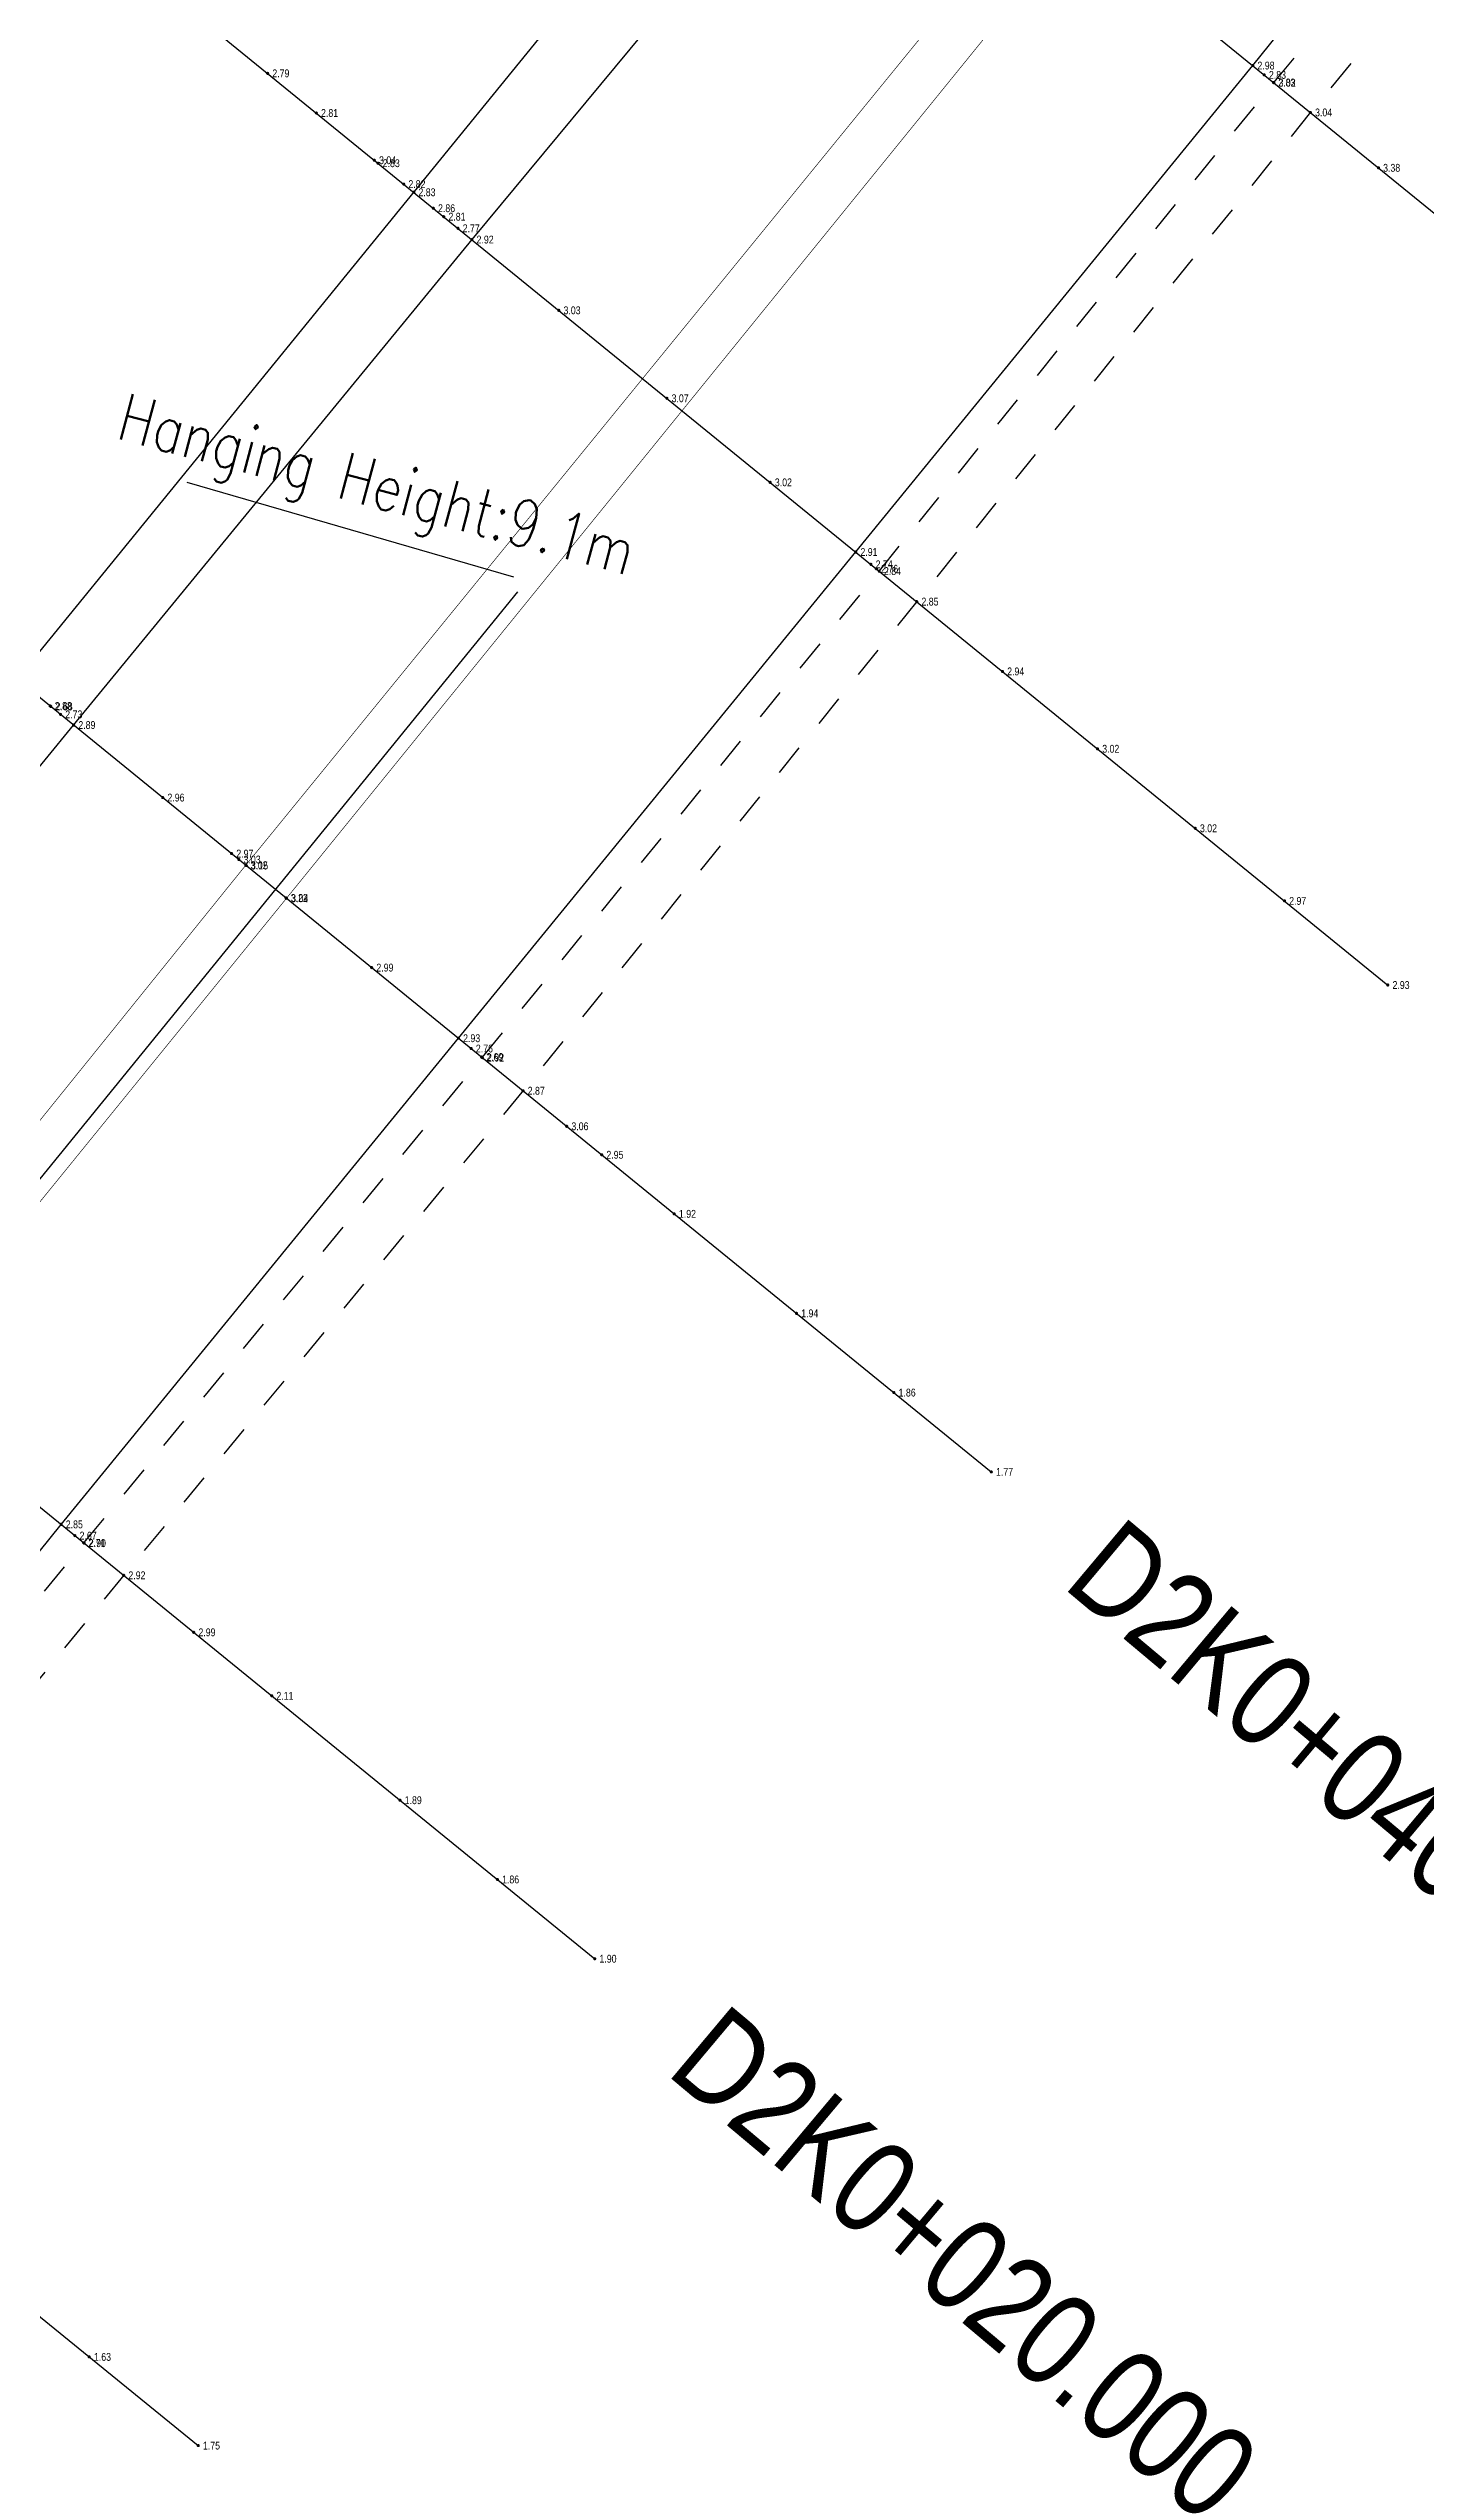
# Model space of a CAD drawing. Header units: metres. Extents: x 570700 to 571606, y 785277 to 786024.
# Drawn here: x 570825.4 to 570869.3, y 785386.6 to 785463.8 of the extents above; entities that cross this region are included whole.
import ezdxf
from ezdxf.enums import TextEntityAlignment as Align

# ---------------------------------------------------------------- set-up
doc = ezdxf.new("R2010")
doc.units = ezdxf.units.M
doc.linetypes.add('X37', pattern=[13, 5, -8])
doc.linetypes.add('X6', pattern=[2, 1, -1])
doc.layers.get('0').update_dxf_attribs({"linetype": 'CONTINUOUS'})
for name, color, linetype in [('DLSS', 4, 'CONTINUOUS'), ('dmx', 7, 'CONTINUOUS'), ('GCD-散点', 1, 'CONTINUOUS'), ('JMD', 6, 'CONTINUOUS'), ('桩号_D3', 2, 'CONTINUOUS'), ('电线悬高等参数', 2, 'CONTINUOUS'), ('道路中线_D2', 7, 'CONTINUOUS')]:
    doc.layers.add(name, color=color, linetype=linetype)
doc.styles.add('EICAD', font='arial.ttf', dxfattribs={"width": 0.8, "height": 2})
doc.styles.get("Standard").update_dxf_attribs({"font": 'rs.shx', "bigfont": 'hztxt.shx'})
doc.linetypes.add('444', pattern='A,4.5,[145,Aaa.SHX,S=1,R=0,X=0,Y=1],4.5,-0.5,[146,Aaa.SHX,S=1,R=0,X=0,Y=0],-0.5', length=10)

# ---------------------------------------------------------------- blocks, each defined once
blk = doc.blocks.new('GC200')
at = {"linetype": 'Continuous', "const_width": 0.2, "flags": 128}
blk.add_lwpolyline([(-0.1, 0, 1), (0.1, 0, 1)], format="xyb", close=True, dxfattribs=at)

msp = doc.modelspace()

# ---------------------------------------------------------------- linework, layer by layer
at = {"layer": 'DLSS', "linetype": 'Continuous', "flags": 128}
for points, elevation in [([(570724.531, 785317.86), (570737.382, 785334.051), (570750.278, 785349.349), (570762.947, 785364.822), (570775.583, 785380.343), (570788.221, 785395.855), (570800.987, 785411.231), (570813.553, 785426.815), (570826.201, 785442.285), (570838.888, 785457.757), (570851.653, 785473.134), (570864.391, 785488.576), (570877.15, 785503.975), (570889.765, 785519.49), (570902.46, 785534.915), (570915.083, 785550.46), (570926.944, 785564.835)], 2.693), ([(570737.847, 785307.931), (570750.229, 785323.639), (570763.847, 785340.447), (570775.434, 785354.687), (570788.07, 785370.175), (570800.66, 785385.716), (570813.264, 785401.247), (570825.801, 785416.821), (570838.452, 785432.306), (570851.109, 785447.802), (570863.748, 785463.292), (570876.286, 785478.86), (570888.439, 785494.759), (570901.047, 785510.308), (570913.706, 785525.786), (570926.32, 785541.298), (570935.871, 785553.129)], 2.713)]:
    msp.add_lwpolyline(points, dxfattribs=dict(at, elevation=elevation))
at = {"layer": 'DLSS', "linetype": 'X37', "const_width": 0.02, "flags": 128}
for points, elevation in [([(570730.628, 785313.772), (570768.545, 785360.274), (570781.143, 785375.807), (570793.79, 785391.3), (570806.425, 785406.804), (570819.129, 785422.251), (570831.683, 785437.821), (570856.957, 785468.824), (570869.599, 785484.322), (570882.258, 785499.796), (570894.821, 785515.368), (570932.697, 785561.902)], 2.94), ([(570731.921, 785312.72), (570769.857, 785359.205), (570782.518, 785374.687), (570795.136, 785390.205), (570807.739, 785405.734), (570820.375, 785421.242), (570832.979, 785436.766), (570858.176, 785467.832), (570870.89, 785483.271), (570883.463, 785498.813), (570896.152, 785514.284), (570933.969, 785560.866)], 2.92)]:
    msp.add_lwpolyline(points, dxfattribs=dict(at, elevation=elevation))
at = {"layer": 'DLSS', "linetype": 'X6', "flags": 128}
for points in [[(570750.766, 785323.189), (570763.402, 785338.684), (570776.096, 785354.143), (570788.797, 785369.853), (570801.374, 785385.163), (570813.894, 785400.723), (570826.537, 785416.234), (570839.211, 785431.684), (570851.859, 785447.192), (570864.417, 785462.745), (570877.097, 785478.202), (570889.052, 785494.258), (570901.714, 785509.763), (570914.345, 785525.264), (570926.947, 785540.821)], [(570928.191, 785539.783), (570915.356, 785524.447), (570902.855, 785508.838), (570890.469, 785493.141), (570878.342, 785477.183), (570865.588, 785461.805), (570853.056, 785446.224), (570840.524, 785430.652), (570827.795, 785415.198), (570815.178, 785399.69), (570802.612, 785384.102), (570789.991, 785368.777), (570777.681, 785353.511), (570764.644, 785337.641), (570751.969, 785322.215)]]:
    msp.add_lwpolyline(points, dxfattribs=at)
at = {"layer": 'dmx'}
for p, q in [((570826.393, 785493.707), (570880.678, 785449.512)), ((570813.766, 785478.197), (570868.051, 785434.002)), ((570801.139, 785462.687), (570855.424, 785418.492)), ((570788.512, 785447.178), (570842.796, 785402.983)), ((570775.885, 785431.668), (570830.169, 785387.473))]:
    msp.add_line(p, q, dxfattribs=at)
at = {"layer": 'JMD', "linetype": '444', "flags": 128}
msp.add_lwpolyline([(570756.287, 785344.476), (570768.919, 785359.97), (570792.864, 785389.443), (570794.893, 785390.664), (570840.349, 785446.525)], dxfattribs=at)
at = {"layer": '电线悬高等参数', "linetype": 'Continuous', "flags": 128}
msp.add_lwpolyline([(570829.803, 785450.019), (570840.205, 785447.008)], dxfattribs=at)
at = {"layer": '道路中线_D2', "color": 4}
for p in [(570723.387, 785319.668), (570799.15, 785412.727)]:
    msp.add_line(p, (570958.491, 785608.445), dxfattribs=at)

# ---------------------------------------------------------------- block references
at = {"layer": 'GCD-散点'}
ref = msp.add_blockref('GC200', (570863.75, 785463.294, 2.984), dxfattribs=dict(at, xscale=0.25, yscale=0.25, zscale=0.25))
ref.add_attrib('height', '2.98', dxfattribs={"height": 0.25, "style": 'EICAD', "width": 0.8}).set_placement((570863.9, 785463.294, 2.984), align=Align.MIDDLE_LEFT)
ref = msp.add_blockref('GC200', (570832.378, 785463.045, 2.79), dxfattribs=dict(at, xscale=0.25, yscale=0.25, zscale=0.25))
ref.add_attrib('height', '2.79', dxfattribs={"height": 0.25, "style": 'EICAD', "width": 0.8}).set_placement((570832.528, 785463.045, 2.79), align=Align.MIDDLE_LEFT)
ref = msp.add_blockref('GC200', (570864.115, 785462.996, 2.831), dxfattribs=dict(at, xscale=0.25, yscale=0.25, zscale=0.25))
ref.add_attrib('height', '2.83', dxfattribs={"height": 0.25, "style": 'EICAD', "width": 0.8}).set_placement((570864.265, 785462.996, 2.831), align=Align.MIDDLE_LEFT)
ref = msp.add_blockref('GC200', (570864.413, 785462.754, 2.83), dxfattribs=dict(at, xscale=0.25, yscale=0.25, zscale=0.25))
ref.add_attrib('height', '2.83', dxfattribs={"height": 0.25, "style": 'EICAD', "width": 0.8}).set_placement((570864.563, 785462.754), align=Align.MIDDLE_LEFT)
ref = msp.add_blockref('GC200', (570864.424, 785462.745, 3.02), dxfattribs=dict(at, xscale=0.25, yscale=0.25, zscale=0.25))
ref.add_attrib('height', '3.02', dxfattribs={"height": 0.25, "style": 'EICAD', "width": 0.8}).set_placement((570864.574, 785462.745), align=Align.MIDDLE_LEFT)
ref = msp.add_blockref('GC200', (570833.929, 785461.782, 2.815), dxfattribs=dict(at, xscale=0.25, yscale=0.25, zscale=0.25))
ref.add_attrib('height', '2.81', dxfattribs={"height": 0.25, "style": 'EICAD', "width": 0.8}).set_placement((570834.079, 785461.782, 2.815), align=Align.MIDDLE_LEFT)
ref = msp.add_blockref('GC200', (570865.584, 785461.8, 3.036), dxfattribs=dict(at, xscale=0.25, yscale=0.25, zscale=0.25))
ref.add_attrib('height', '3.04', dxfattribs={"height": 0.25, "style": 'EICAD', "width": 0.8}).set_placement((570865.734, 785461.8, 3.036), align=Align.MIDDLE_LEFT)
ref = msp.add_blockref('GC200', (570835.776, 785460.278, 3.035), dxfattribs=dict(at, xscale=0.25, yscale=0.25, zscale=0.25))
ref.add_attrib('height', '3.04', dxfattribs={"height": 0.25, "style": 'EICAD', "width": 0.8}).set_placement((570835.926, 785460.278, 3.035), align=Align.MIDDLE_LEFT)
ref = msp.add_blockref('GC200', (570835.893, 785460.183, 2.833), dxfattribs=dict(at, xscale=0.25, yscale=0.25, zscale=0.25))
ref.add_attrib('height', '2.83', dxfattribs={"height": 0.25, "style": 'EICAD', "width": 0.8}).set_placement((570836.043, 785460.183, 2.833), align=Align.MIDDLE_LEFT)
ref = msp.add_blockref('GC200', (570836.711, 785459.517, 2.819), dxfattribs=dict(at, xscale=0.25, yscale=0.25, zscale=0.25))
ref.add_attrib('height', '2.82', dxfattribs={"height": 0.25, "style": 'EICAD', "width": 0.8}).set_placement((570836.861, 785459.517, 2.819), align=Align.MIDDLE_LEFT)
ref = msp.add_blockref('GC200', (570867.752, 785460.036, 3.382), dxfattribs=dict(at, xscale=0.25, yscale=0.25, zscale=0.25))
ref.add_attrib('height', '3.38', dxfattribs={"height": 0.25, "style": 'EICAD', "width": 0.8}).set_placement((570867.902, 785460.036, 3.382), align=Align.MIDDLE_LEFT)
ref = msp.add_blockref('GC200', (570837.031, 785459.257, 2.83), dxfattribs=dict(at, xscale=0.25, yscale=0.25, zscale=0.25))
ref.add_attrib('height', '2.83', dxfattribs={"height": 0.25, "style": 'EICAD', "width": 0.8}).set_placement((570837.181, 785459.257), align=Align.MIDDLE_LEFT)
ref = msp.add_blockref('GC200', (570837.655, 785458.749, 2.861), dxfattribs=dict(at, xscale=0.25, yscale=0.25, zscale=0.25))
ref.add_attrib('height', '2.86', dxfattribs={"height": 0.25, "style": 'EICAD', "width": 0.8}).set_placement((570837.805, 785458.749, 2.861), align=Align.MIDDLE_LEFT)
ref = msp.add_blockref('GC200', (570837.986, 785458.479, 2.805), dxfattribs=dict(at, xscale=0.25, yscale=0.25, zscale=0.25))
ref.add_attrib('height', '2.81', dxfattribs={"height": 0.25, "style": 'EICAD', "width": 0.8}).set_placement((570838.136, 785458.479, 2.805), align=Align.MIDDLE_LEFT)
ref = msp.add_blockref('GC200', (570838.44, 785458.109, 2.771), dxfattribs=dict(at, xscale=0.25, yscale=0.25, zscale=0.25))
ref.add_attrib('height', '2.77', dxfattribs={"height": 0.25, "style": 'EICAD', "width": 0.8}).set_placement((570838.59, 785458.109, 2.771), align=Align.MIDDLE_LEFT)
ref = msp.add_blockref('GC200', (570838.882, 785457.75, 2.915), dxfattribs=dict(at, xscale=0.25, yscale=0.25, zscale=0.25))
ref.add_attrib('height', '2.92', dxfattribs={"height": 0.25, "style": 'EICAD', "width": 0.8}).set_placement((570839.032, 785457.75, 2.915), align=Align.MIDDLE_LEFT)
ref = msp.add_blockref('GC200', (570841.65, 785455.496, 3.026), dxfattribs=dict(at, xscale=0.25, yscale=0.25, zscale=0.25))
ref.add_attrib('height', '3.03', dxfattribs={"height": 0.25, "style": 'EICAD', "width": 0.8}).set_placement((570841.8, 785455.496, 3.026), align=Align.MIDDLE_LEFT)
ref = msp.add_blockref('GC200', (570845.092, 785452.694, 3.066), dxfattribs=dict(at, xscale=0.25, yscale=0.25, zscale=0.25))
ref.add_attrib('height', '3.07', dxfattribs={"height": 0.25, "style": 'EICAD', "width": 0.8}).set_placement((570845.242, 785452.694, 3.066), align=Align.MIDDLE_LEFT)
ref = msp.add_blockref('GC200', (570848.381, 785450.016, 3.015), dxfattribs=dict(at, xscale=0.25, yscale=0.25, zscale=0.25))
ref.add_attrib('height', '3.02', dxfattribs={"height": 0.25, "style": 'EICAD', "width": 0.8}).set_placement((570848.531, 785450.016, 3.015), align=Align.MIDDLE_LEFT)
ref = msp.add_blockref('GC200', (570851.106, 785447.798, 2.914), dxfattribs=dict(at, xscale=0.25, yscale=0.25, zscale=0.25))
ref.add_attrib('height', '2.91', dxfattribs={"height": 0.25, "style": 'EICAD', "width": 0.8}).set_placement((570851.256, 785447.798, 2.914), align=Align.MIDDLE_LEFT)
ref = msp.add_blockref('GC200', (570851.59, 785447.404, 2.744), dxfattribs=dict(at, xscale=0.25, yscale=0.25, zscale=0.25))
ref.add_attrib('height', '2.74', dxfattribs={"height": 0.25, "style": 'EICAD', "width": 0.8}).set_placement((570851.74, 785447.404, 2.744), align=Align.MIDDLE_LEFT)
ref = msp.add_blockref('GC200', (570851.763, 785447.263, 2.763), dxfattribs=dict(at, xscale=0.25, yscale=0.25, zscale=0.25))
ref.add_attrib('height', '2.76', dxfattribs={"height": 0.25, "style": 'EICAD', "width": 0.8}).set_placement((570851.913, 785447.263, 2.763), align=Align.MIDDLE_LEFT)
ref = msp.add_blockref('GC200', (570851.855, 785447.188, 2.835), dxfattribs=dict(at, xscale=0.25, yscale=0.25, zscale=0.25))
ref.add_attrib('height', '2.84', dxfattribs={"height": 0.25, "style": 'EICAD', "width": 0.8}).set_placement((570852.005, 785447.188, 2.835), align=Align.MIDDLE_LEFT)
ref = msp.add_blockref('GC200', (570853.049, 785446.216, 2.851), dxfattribs=dict(at, xscale=0.25, yscale=0.25, zscale=0.25))
ref.add_attrib('height', '2.85', dxfattribs={"height": 0.25, "style": 'EICAD', "width": 0.8}).set_placement((570853.199, 785446.216, 2.851), align=Align.MIDDLE_LEFT)
ref = msp.add_blockref('GC200', (570855.779, 785443.993, 2.943), dxfattribs=dict(at, xscale=0.25, yscale=0.25, zscale=0.25))
ref.add_attrib('height', '2.94', dxfattribs={"height": 0.25, "style": 'EICAD', "width": 0.8}).set_placement((570855.929, 785443.993, 2.943), align=Align.MIDDLE_LEFT)
ref = msp.add_blockref('GC200', (570825.45, 785442.895, 2.88), dxfattribs=dict(at, xscale=0.25, yscale=0.25, zscale=0.25))
ref.add_attrib('height', '2.88', dxfattribs={"height": 0.25, "style": 'EICAD', "width": 0.8}).set_placement((570825.6, 785442.895), align=Align.MIDDLE_LEFT)
ref = msp.add_blockref('GC200', (570825.475, 785442.875, 2.68), dxfattribs=dict(at, xscale=0.25, yscale=0.25, zscale=0.25))
ref.add_attrib('height', '2.68', dxfattribs={"height": 0.25, "style": 'EICAD', "width": 0.8}).set_placement((570825.625, 785442.875), align=Align.MIDDLE_LEFT)
ref = msp.add_blockref('GC200', (570825.783, 785442.624, 2.729), dxfattribs=dict(at, xscale=0.25, yscale=0.25, zscale=0.25))
ref.add_attrib('height', '2.73', dxfattribs={"height": 0.25, "style": 'EICAD', "width": 0.8}).set_placement((570825.933, 785442.624, 2.729), align=Align.MIDDLE_LEFT)
ref = msp.add_blockref('GC200', (570826.2, 785442.284, 2.891), dxfattribs=dict(at, xscale=0.25, yscale=0.25, zscale=0.25))
ref.add_attrib('height', '2.89', dxfattribs={"height": 0.25, "style": 'EICAD', "width": 0.8}).set_placement((570826.35, 785442.284, 2.891), align=Align.MIDDLE_LEFT)
ref = msp.add_blockref('GC200', (570858.807, 785441.528, 3.016), dxfattribs=dict(at, xscale=0.25, yscale=0.25, zscale=0.25))
ref.add_attrib('height', '3.02', dxfattribs={"height": 0.25, "style": 'EICAD', "width": 0.8}).set_placement((570858.957, 785441.528, 3.016), align=Align.MIDDLE_LEFT)
ref = msp.add_blockref('GC200', (570829.038, 785439.974, 2.956), dxfattribs=dict(at, xscale=0.25, yscale=0.25, zscale=0.25))
ref.add_attrib('height', '2.96', dxfattribs={"height": 0.25, "style": 'EICAD', "width": 0.8}).set_placement((570829.188, 785439.974, 2.956), align=Align.MIDDLE_LEFT)
ref = msp.add_blockref('GC200', (570861.918, 785438.995, 3.017), dxfattribs=dict(at, xscale=0.25, yscale=0.25, zscale=0.25))
ref.add_attrib('height', '3.02', dxfattribs={"height": 0.25, "style": 'EICAD', "width": 0.8}).set_placement((570862.068, 785438.995, 3.017), align=Align.MIDDLE_LEFT)
ref = msp.add_blockref('GC200', (570831.231, 785438.189, 2.97), dxfattribs=dict(at, xscale=0.25, yscale=0.25, zscale=0.25))
ref.add_attrib('height', '2.97', dxfattribs={"height": 0.25, "style": 'EICAD', "width": 0.8}).set_placement((570831.381, 785438.189, 2.97), align=Align.MIDDLE_LEFT)
ref = msp.add_blockref('GC200', (570831.463, 785438, 3.027), dxfattribs=dict(at, xscale=0.25, yscale=0.25, zscale=0.25))
ref.add_attrib('height', '3.03', dxfattribs={"height": 0.25, "style": 'EICAD', "width": 0.8}).set_placement((570831.613, 785438, 3.027), align=Align.MIDDLE_LEFT)
ref = msp.add_blockref('GC200', (570831.683, 785437.821, 3.02), dxfattribs=dict(at, xscale=0.25, yscale=0.25, zscale=0.25))
ref.add_attrib('height', '3.02', dxfattribs={"height": 0.25, "style": 'EICAD', "width": 0.8}).set_placement((570831.833, 785437.821), align=Align.MIDDLE_LEFT)
ref = msp.add_blockref('GC200', (570831.699, 785437.808, 3.147), dxfattribs=dict(at, xscale=0.25, yscale=0.25, zscale=0.25))
ref.add_attrib('height', '3.15', dxfattribs={"height": 0.25, "style": 'EICAD', "width": 0.8}).set_placement((570831.849, 785437.808, 3.147), align=Align.MIDDLE_LEFT)
ref = msp.add_blockref('GC200', (570832.965, 785436.776, 3.22), dxfattribs=dict(at, xscale=0.25, yscale=0.25, zscale=0.25))
ref.add_attrib('height', '3.22', dxfattribs={"height": 0.25, "style": 'EICAD', "width": 0.8}).set_placement((570833.115, 785436.776), align=Align.MIDDLE_LEFT)
ref = msp.add_blockref('GC200', (570832.979, 785436.766, 3.04), dxfattribs=dict(at, xscale=0.25, yscale=0.25, zscale=0.25))
ref.add_attrib('height', '3.04', dxfattribs={"height": 0.25, "style": 'EICAD', "width": 0.8}).set_placement((570833.129, 785436.766), align=Align.MIDDLE_LEFT)
ref = msp.add_blockref('GC200', (570864.76, 785436.682, 2.97), dxfattribs=dict(at, xscale=0.25, yscale=0.25, zscale=0.25))
ref.add_attrib('height', '2.97', dxfattribs={"height": 0.25, "style": 'EICAD', "width": 0.8}).set_placement((570864.91, 785436.682, 2.97), align=Align.MIDDLE_LEFT)
ref = msp.add_blockref('GC200', (570835.691, 785434.557, 2.992), dxfattribs=dict(at, xscale=0.25, yscale=0.25, zscale=0.25))
ref.add_attrib('height', '2.99', dxfattribs={"height": 0.25, "style": 'EICAD', "width": 0.8}).set_placement((570835.841, 785434.557, 2.992), align=Align.MIDDLE_LEFT)
ref = msp.add_blockref('GC200', (570868.051, 785434.002, 2.93), dxfattribs=dict(at, xscale=0.25, yscale=0.25, zscale=0.25))
ref.add_attrib('height', '2.93', dxfattribs={"height": 0.25, "style": 'EICAD', "width": 0.8}).set_placement((570868.201, 785434.002), align=Align.MIDDLE_LEFT)
ref = msp.add_blockref('GC200', (570838.454, 785432.308, 2.931), dxfattribs=dict(at, xscale=0.25, yscale=0.25, zscale=0.25))
ref.add_attrib('height', '2.93', dxfattribs={"height": 0.25, "style": 'EICAD', "width": 0.8}).set_placement((570838.604, 785432.308, 2.931), align=Align.MIDDLE_LEFT)
ref = msp.add_blockref('GC200', (570838.859, 785431.979, 2.757), dxfattribs=dict(at, xscale=0.25, yscale=0.25, zscale=0.25))
ref.add_attrib('height', '2.76', dxfattribs={"height": 0.25, "style": 'EICAD', "width": 0.8}).set_placement((570839.009, 785431.979, 2.757), align=Align.MIDDLE_LEFT)
ref = msp.add_blockref('GC200', (570839.191, 785431.708, 2.69), dxfattribs=dict(at, xscale=0.25, yscale=0.25, zscale=0.25))
ref.add_attrib('height', '2.69', dxfattribs={"height": 0.25, "style": 'EICAD', "width": 0.8}).set_placement((570839.341, 785431.708, 2.69), align=Align.MIDDLE_LEFT)
ref = msp.add_blockref('GC200', (570839.215, 785431.689, 2.92), dxfattribs=dict(at, xscale=0.25, yscale=0.25, zscale=0.25))
ref.add_attrib('height', '2.92', dxfattribs={"height": 0.25, "style": 'EICAD', "width": 0.8}).set_placement((570839.365, 785431.689, 2.92), align=Align.MIDDLE_LEFT)
ref = msp.add_blockref('GC200', (570840.51, 785430.634, 2.871), dxfattribs=dict(at, xscale=0.25, yscale=0.25, zscale=0.25))
ref.add_attrib('height', '2.87', dxfattribs={"height": 0.25, "style": 'EICAD', "width": 0.8}).set_placement((570840.66, 785430.634, 2.871), align=Align.MIDDLE_LEFT)
ref = msp.add_blockref('GC200', (570841.901, 785429.502, 3.059), dxfattribs=dict(at, xscale=0.25, yscale=0.25, zscale=0.25))
ref.add_attrib('height', '3.06', dxfattribs={"height": 0.25, "style": 'EICAD', "width": 0.8}).set_placement((570842.051, 785429.502, 3.059), align=Align.MIDDLE_LEFT)
ref = msp.add_blockref('GC200', (570843.016, 785428.594, 2.95), dxfattribs=dict(at, xscale=0.25, yscale=0.25, zscale=0.25))
ref.add_attrib('height', '2.95', dxfattribs={"height": 0.25, "style": 'EICAD', "width": 0.8}).set_placement((570843.166, 785428.594, 2.95), align=Align.MIDDLE_LEFT)
ref = msp.add_blockref('GC200', (570845.326, 785426.713, 1.92), dxfattribs=dict(at, xscale=0.25, yscale=0.25, zscale=0.25))
ref.add_attrib('height', '1.92', dxfattribs={"height": 0.25, "style": 'EICAD', "width": 0.8}).set_placement((570845.476, 785426.713, 1.92), align=Align.MIDDLE_LEFT)
ref = msp.add_blockref('GC200', (570849.22, 785423.543, 1.94), dxfattribs=dict(at, xscale=0.25, yscale=0.25, zscale=0.25))
ref.add_attrib('height', '1.94', dxfattribs={"height": 0.25, "style": 'EICAD', "width": 0.8}).set_placement((570849.37, 785423.543, 1.94), align=Align.MIDDLE_LEFT)
ref = msp.add_blockref('GC200', (570852.322, 785421.018, 1.86), dxfattribs=dict(at, xscale=0.25, yscale=0.25, zscale=0.25))
ref.add_attrib('height', '1.86', dxfattribs={"height": 0.25, "style": 'EICAD', "width": 0.8}).set_placement((570852.472, 785421.018, 1.86), align=Align.MIDDLE_LEFT)
ref = msp.add_blockref('GC200', (570855.424, 785418.492, 1.77), dxfattribs=dict(at, xscale=0.25, yscale=0.25, zscale=0.25))
ref.add_attrib('height', '1.77', dxfattribs={"height": 0.25, "style": 'EICAD', "width": 0.8}).set_placement((570855.574, 785418.492), align=Align.MIDDLE_LEFT)
ref = msp.add_blockref('GC200', (570825.8, 785416.82, 2.846), dxfattribs=dict(at, xscale=0.25, yscale=0.25, zscale=0.25))
ref.add_attrib('height', '2.85', dxfattribs={"height": 0.25, "style": 'EICAD', "width": 0.8}).set_placement((570825.95, 785416.82, 2.846), align=Align.MIDDLE_LEFT)
ref = msp.add_blockref('GC200', (570826.24, 785416.462, 2.669), dxfattribs=dict(at, xscale=0.25, yscale=0.25, zscale=0.25))
ref.add_attrib('height', '2.67', dxfattribs={"height": 0.25, "style": 'EICAD', "width": 0.8}).set_placement((570826.39, 785416.462, 2.669), align=Align.MIDDLE_LEFT)
ref = msp.add_blockref('GC200', (570826.52, 785416.234, 2.71), dxfattribs=dict(at, xscale=0.25, yscale=0.25, zscale=0.25))
ref.add_attrib('height', '2.71', dxfattribs={"height": 0.25, "style": 'EICAD', "width": 0.8}).set_placement((570826.67, 785416.234), align=Align.MIDDLE_LEFT)
ref = msp.add_blockref('GC200', (570826.535, 785416.222, 2.9), dxfattribs=dict(at, xscale=0.25, yscale=0.25, zscale=0.25))
ref.add_attrib('height', '2.90', dxfattribs={"height": 0.25, "style": 'EICAD', "width": 0.8}).set_placement((570826.685, 785416.222), align=Align.MIDDLE_LEFT)
ref = msp.add_blockref('GC200', (570827.794, 785415.197, 2.919), dxfattribs=dict(at, xscale=0.25, yscale=0.25, zscale=0.25))
ref.add_attrib('height', '2.92', dxfattribs={"height": 0.25, "style": 'EICAD', "width": 0.8}).set_placement((570827.944, 785415.197, 2.919), align=Align.MIDDLE_LEFT)
ref = msp.add_blockref('GC200', (570830.024, 785413.381, 2.99), dxfattribs=dict(at, xscale=0.25, yscale=0.25, zscale=0.25))
ref.add_attrib('height', '2.99', dxfattribs={"height": 0.25, "style": 'EICAD', "width": 0.8}).set_placement((570830.174, 785413.381, 2.99), align=Align.MIDDLE_LEFT)
ref = msp.add_blockref('GC200', (570832.508, 785411.359, 2.11), dxfattribs=dict(at, xscale=0.25, yscale=0.25, zscale=0.25))
ref.add_attrib('height', '2.11', dxfattribs={"height": 0.25, "style": 'EICAD', "width": 0.8}).set_placement((570832.658, 785411.359, 2.11), align=Align.MIDDLE_LEFT)
ref = msp.add_blockref('GC200', (570836.593, 785408.033, 1.89), dxfattribs=dict(at, xscale=0.25, yscale=0.25, zscale=0.25))
ref.add_attrib('height', '1.89', dxfattribs={"height": 0.25, "style": 'EICAD', "width": 0.8}).set_placement((570836.743, 785408.033, 1.89), align=Align.MIDDLE_LEFT)
ref = msp.add_blockref('GC200', (570839.694, 785405.508, 1.86), dxfattribs=dict(at, xscale=0.25, yscale=0.25, zscale=0.25))
ref.add_attrib('height', '1.86', dxfattribs={"height": 0.25, "style": 'EICAD', "width": 0.8}).set_placement((570839.844, 785405.508, 1.86), align=Align.MIDDLE_LEFT)
ref = msp.add_blockref('GC200', (570842.796, 785402.983, 1.9), dxfattribs=dict(at, xscale=0.25, yscale=0.25, zscale=0.25))
ref.add_attrib('height', '1.90', dxfattribs={"height": 0.25, "style": 'EICAD', "width": 0.8}).set_placement((570842.946, 785402.983), align=Align.MIDDLE_LEFT)
ref = msp.add_blockref('GC200', (570826.698, 785390.299, 1.626), dxfattribs=dict(at, xscale=0.25, yscale=0.25, zscale=0.25))
ref.add_attrib('height', '1.63', dxfattribs={"height": 0.25, "style": 'EICAD', "width": 0.8}).set_placement((570826.848, 785390.299, 1.626), align=Align.MIDDLE_LEFT)
ref = msp.add_blockref('GC200', (570830.169, 785387.473, 1.75), dxfattribs=dict(at, xscale=0.25, yscale=0.25, zscale=0.25))
ref.add_attrib('height', '1.75', dxfattribs={"height": 0.25, "style": 'EICAD', "width": 0.8}).set_placement((570830.319, 785387.473), align=Align.MIDDLE_LEFT)

# ---------------------------------------------------------------- texts
at = {"layer": '桩号_D3', "style": 'EICAD', "width": 0.8}
for s, p in [('D2K0+040.000', (570857.651, 785414.847)), ('D2K0+020.000', (570845.024, 785399.337))]:
    msp.add_text(s, height=3, rotation=320, dxfattribs=at).set_placement(p)
at = {"layer": '电线悬高等参数', "linetype": 'Continuous', "width": 0.8}
msp.add_text('Hanging Height:9.1m', height=1.5, rotation=345, dxfattribs=at).set_placement((570835.814, 785449.759), align=Align.MIDDLE)

doc.saveas('drawing.dxf')
